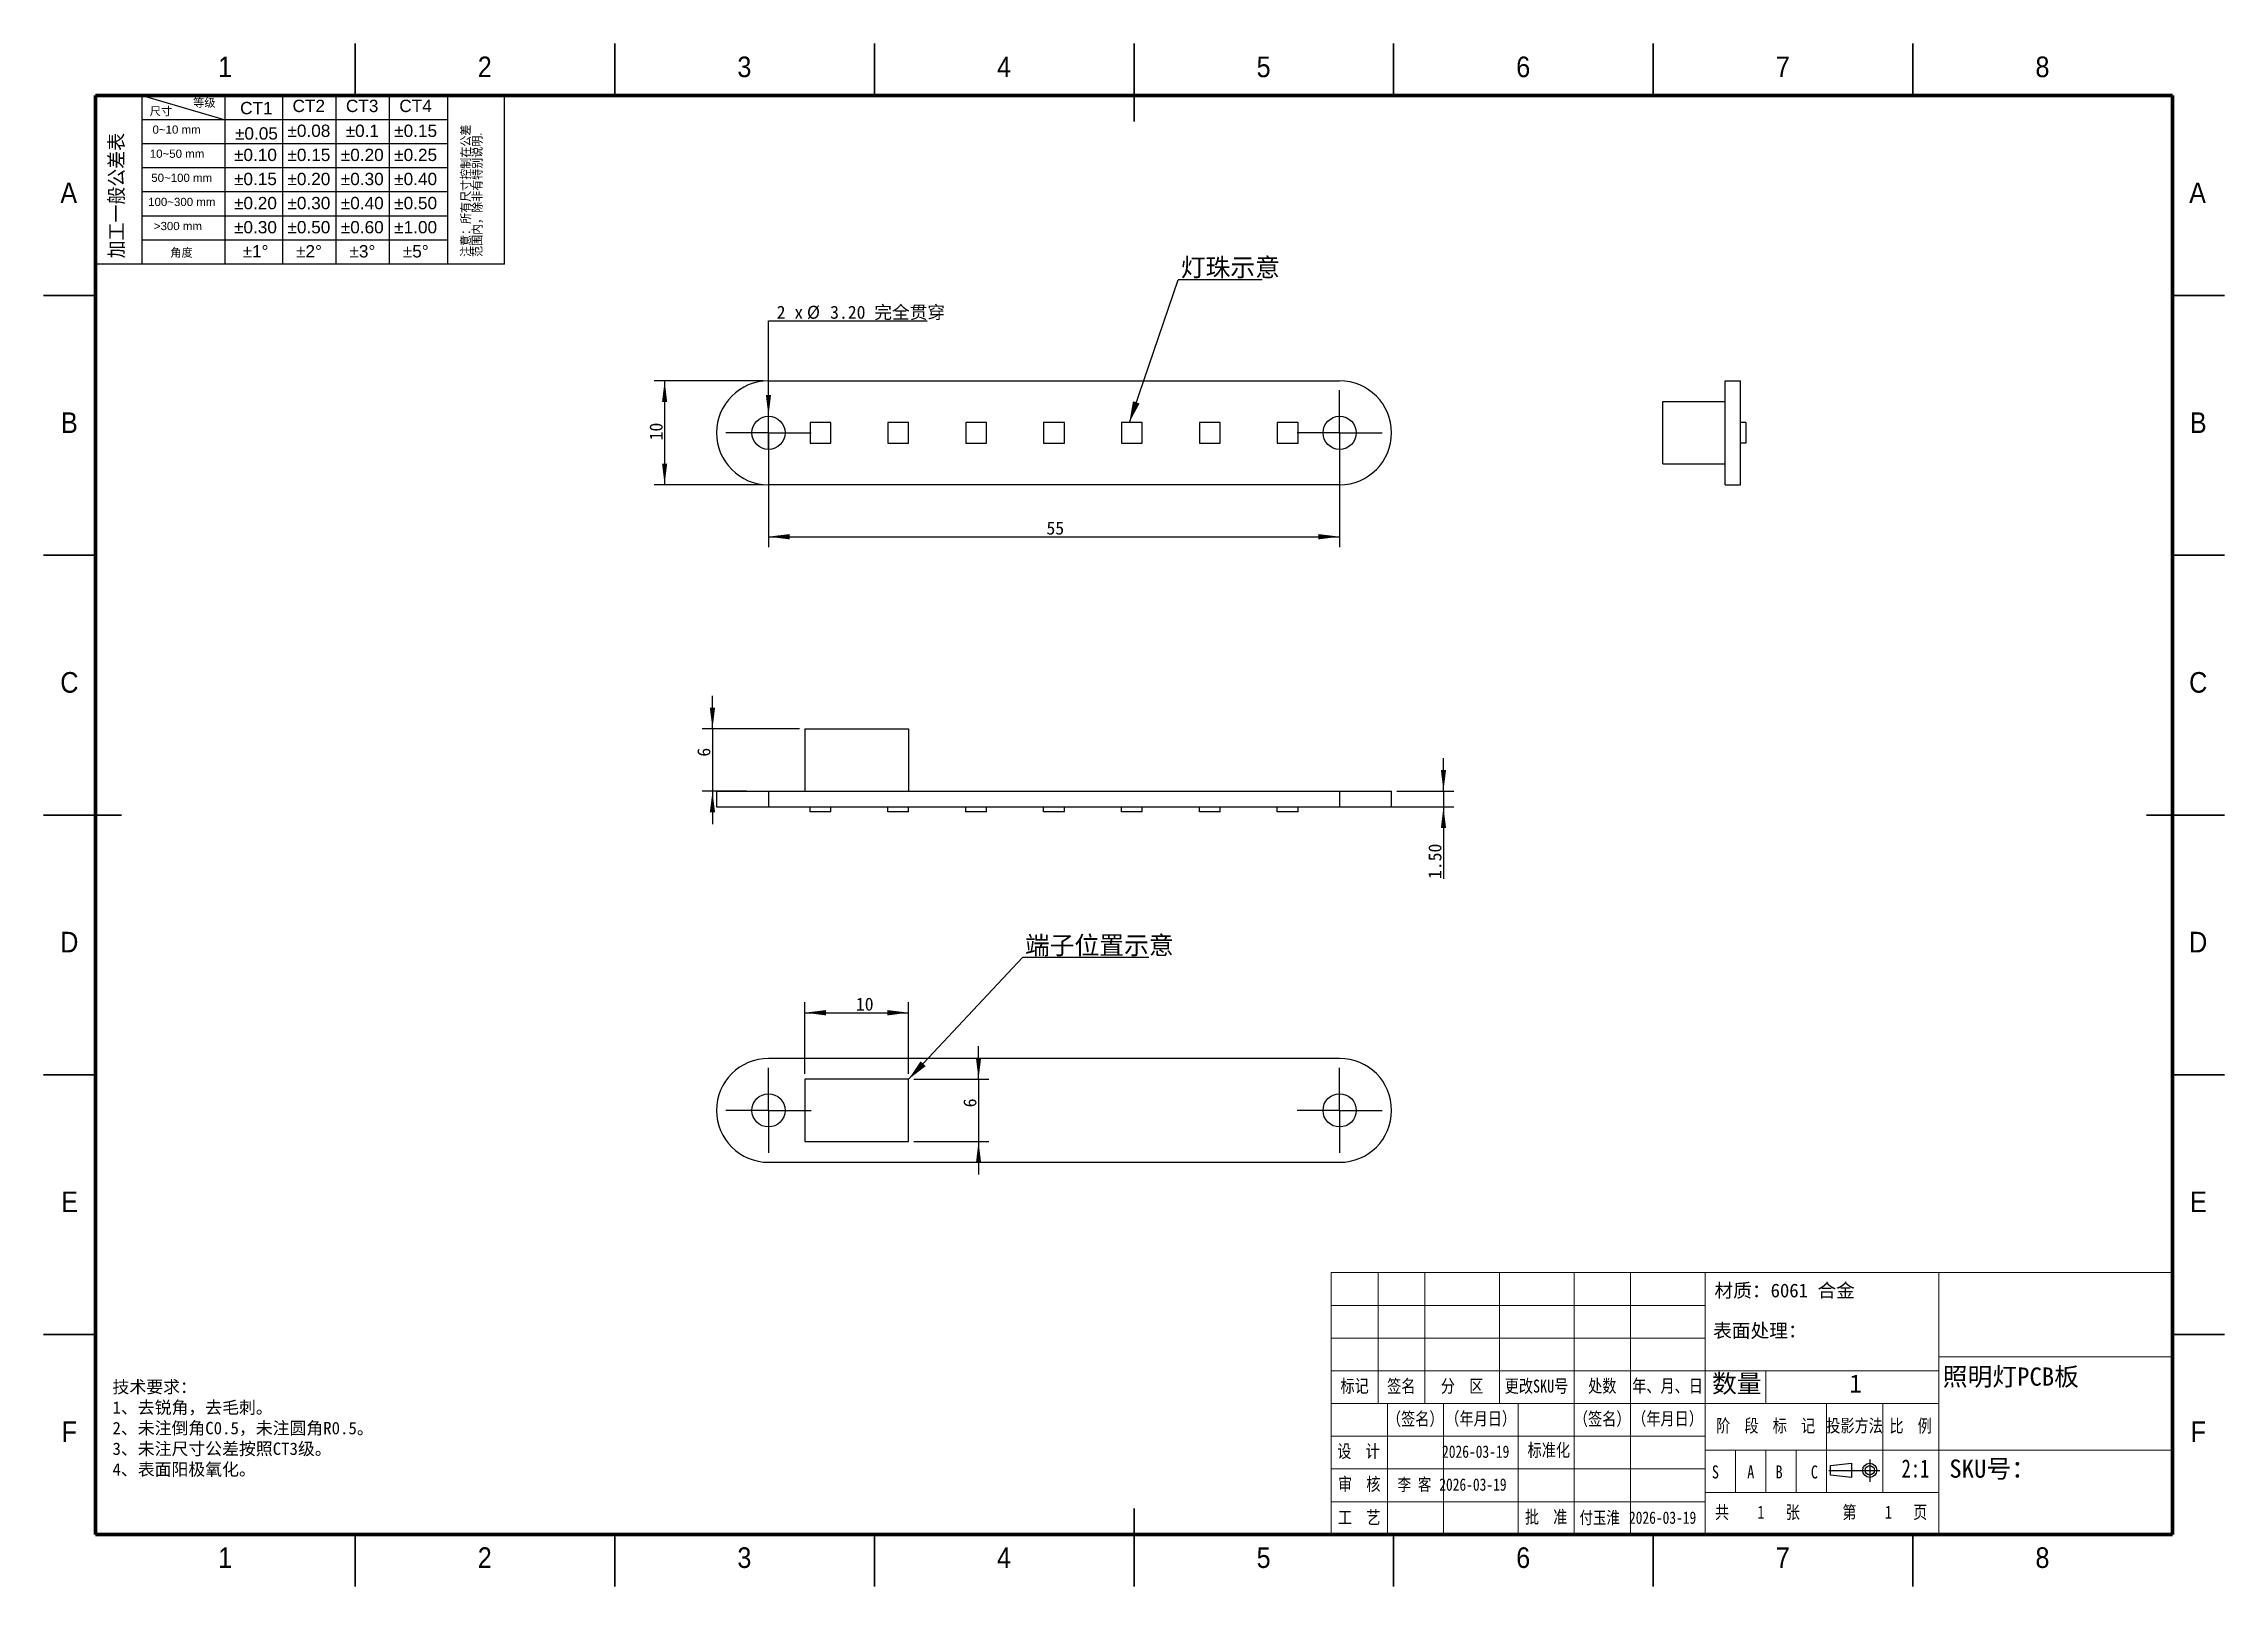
# Model space of a CAD drawing. Header units: millimetres. Extents: x 0 to 210, y 0 to 149.
import ezdxf

# ---------------------------------------------------------------- set-up
doc = ezdxf.new("R2010")
doc.units = ezdxf.units.MM
doc.header["$LTSCALE"] = 0.5
doc.linetypes.add('SLD-中心线', pattern=[34.29, 30.48, -1.27, 1.27, -1.27])
doc.linetypes.add('SLD-实线', pattern=[0])
doc.layers.add('细实线', color=2, linetype='SLD-实线')
doc.layers.add('轮廓粗实线', color=7, linetype='Continuous')
doc.styles.add('SLDTEXTSTYLE0', font='ARIAL.TTF')
doc.styles.add('SLDTEXTSTYLE1', font='ARIAL.TTF', dxfattribs={"bigfont": 'bigfont'})
doc.styles.add('SLDTEXTSTYLE2', font='GOTHIC.TTF', dxfattribs={"width": 0.913, "bigfont": 'bigfont'})
doc.styles.add('SLDTEXTSTYLE3', font='HYSWLONGFANGSONG.TTF')
doc.styles.add('SLDTEXTSTYLE4', font='SIMSUN.TTC', dxfattribs={"bigfont": 'bigfont'})
doc.styles.add('SLDTEXTSTYLE5', font='SIMSUN.TTC')
doc.styles.add('SLDTEXTSTYLE6', font='SIMFANG.TTF', dxfattribs={"bigfont": 'bigfont'})
doc.styles.add('SLDTEXTSTYLE7', font='SIMSUN.TTC', dxfattribs={"width": 0.8, "bigfont": 'bigfont'})
doc.styles.add('SLDTEXTSTYLE8', font='GOTHIC.TTF', dxfattribs={"width": 0.913})
doc.styles.add('SLDTEXTSTYLE9', font='SIMSUN.TTC', dxfattribs={"width": 0.8})
doc.styles.get("Standard").update_dxf_attribs({"font": 'SIMSUN.TTC'})
doc.dimstyles.new('SLDDIMSTYLE0', dxfattribs={"dimtxt": 1.25, "dimasz": 2.04, "dimexe": 0, "dimexo": 0.0625, "dimgap": 0.3125, "dimtad": 2, "dimrnd": 1e-09, "dimzin": 12, "dimdsep": 46, "dimtxsty": 'SLDTEXTSTYLE5', "dimsah": 1, "dimcen": 0.09, "dimadec": 0, "dimazin": 3, "dimtfac": 1, "dimtofl": 0, "dimtmove": 0, "dimatfit": 3, "dimfxl": 1, "dimfrac": 2, "dimtolj": 1, "dimtzin": 12, "dimarcsym": 0})
doc.dimstyles.new('SLDDIMSTYLE1', dxfattribs={"dimtxt": 1.25, "dimasz": 2.04, "dimexe": 0, "dimexo": 0.0625, "dimgap": 0.3125, "dimtad": 0, "dimtih": 1, "dimtoh": 1, "dimrnd": 1e-09, "dimzin": 4, "dimdsep": 46, "dimtxsty": 'SLDTEXTSTYLE5', "dimblk1": 'NONE', "dimsah": 1, "dimcen": 0, "dimadec": 0, "dimazin": 1, "dimtfac": 1, "dimtmove": 0, "dimatfit": 3, "dimldrblk": 'NONE', "dimfxl": 1, "dimfrac": 2, "dimtolj": 1, "dimtzin": 12, "dimarcsym": 0})
doc.dimstyles.new('SLDDIMSTYLE2', dxfattribs={"dimtxt": 0.18, "dimasz": 2.04, "dimexe": 0, "dimexo": 0.0625, "dimgap": 0, "dimtad": 0, "dimtih": 1, "dimtoh": 1, "dimdec": 0, "dimrnd": 1e-09, "dimzin": 0, "dimdsep": 46, "dimtxsty": 'Standard', "dimsah": 1, "dimcen": 0.09, "dimadec": 0, "dimazin": 0, "dimtfac": 2.04, "dimtdec": 0, "dimtofl": 0, "dimtmove": 0, "dimatfit": 3, "dimfxl": 1, "dimfrac": 2, "dimtolj": 1, "dimtzin": 0, "dimarcsym": 0})
doc.dimstyles.new('SLDDIMSTYLE3', dxfattribs={"dimtxt": 1.25, "dimasz": 2.04, "dimexe": 0, "dimexo": 0.0625, "dimgap": 0.3125, "dimtad": 2, "dimrnd": 1e-09, "dimzin": 12, "dimdsep": 46, "dimtxsty": 'SLDTEXTSTYLE5', "dimsah": 1, "dimcen": 0.09, "dimadec": 0, "dimazin": 3, "dimtfac": 1, "dimtmove": 0, "dimatfit": 0, "dimfxl": 1, "dimfrac": 2, "dimtolj": 1, "dimtzin": 12, "dimarcsym": 0})
doc.dimstyles.new('SLDDIMSTYLE4', dxfattribs={"dimtxt": 1.25, "dimasz": 2.04, "dimexe": 0, "dimexo": 0.0625, "dimgap": 0.3125, "dimtad": 2, "dimrnd": 1e-09, "dimzin": 4, "dimdsep": 46, "dimtxsty": 'SLDTEXTSTYLE5', "dimsah": 1, "dimcen": 0.09, "dimadec": 0, "dimazin": 1, "dimtfac": 1, "dimtmove": 0, "dimatfit": 0, "dimfxl": 1, "dimfrac": 2, "dimtolj": 1, "dimtzin": 12, "dimarcsym": 0})

# ---------------------------------------------------------------- blocks, each defined once
blk = doc.blocks.new('SW_NOTE_0')
at = {"layer": '细实线', "color": 0, "linetype": 'SLD-实线', "lineweight": 18, "insert": (0.422, 0.306), "char_height": 0.237, "attachment_point": 2, "style": 'SLDTEXTSTYLE0'}
blk.add_mtext('±0.60', dxfattribs=at)
blk = doc.blocks.new('SW_NOTE_0_1')
at = {"layer": '细实线', "color": 0, "linetype": 'SLD-实线', "lineweight": 18, "insert": (0.422, 0.306), "char_height": 0.237, "attachment_point": 2, "style": 'SLDTEXTSTYLE0'}
blk.add_mtext('±0.40', dxfattribs=at)
blk = doc.blocks.new('SW_NOTE_0_2')
at = {"layer": '细实线', "color": 0, "linetype": 'SLD-实线', "lineweight": 18, "insert": (0.254, 0.306), "char_height": 0.237, "attachment_point": 2, "style": 'SLDTEXTSTYLE0'}
blk.add_mtext('±3°', dxfattribs=at)
blk = doc.blocks.new('SW_NOTE_0_3')
at = {"layer": '细实线', "color": 0, "linetype": 'SLD-实线', "lineweight": 18, "insert": (0.254, 0.306), "char_height": 0.237, "attachment_point": 2, "style": 'SLDTEXTSTYLE0'}
blk.add_mtext('±5°', dxfattribs=at)
blk = doc.blocks.new('SW_NOTE_0_4')
at = {"layer": '细实线', "color": 0, "linetype": 'SLD-实线', "lineweight": 18, "insert": (0.422, 0.306), "char_height": 0.237, "attachment_point": 2, "style": 'SLDTEXTSTYLE0'}
blk.add_mtext('±1.00', dxfattribs=at)
blk = doc.blocks.new('SW_NOTE_0_5')
at = {"layer": '细实线', "color": 0, "linetype": 'SLD-实线', "lineweight": 18, "insert": (0.422, 0.306), "char_height": 0.237, "attachment_point": 2, "style": 'SLDTEXTSTYLE0'}
blk.add_mtext('±0.50', dxfattribs=at)
blk = doc.blocks.new('SW_NOTE_0_6')
at = {"layer": '细实线', "color": 0, "linetype": 'SLD-实线', "lineweight": 18, "insert": (0.422, 0.306), "char_height": 0.237, "attachment_point": 2, "style": 'SLDTEXTSTYLE0'}
blk.add_mtext('±0.20', dxfattribs=at)
blk = doc.blocks.new('SW_NOTE_0_7')
at = {"layer": '细实线', "color": 0, "linetype": 'SLD-实线', "lineweight": 18, "insert": (0.422, 0.306), "char_height": 0.237, "attachment_point": 2, "style": 'SLDTEXTSTYLE0'}
blk.add_mtext('±0.30', dxfattribs=at)
blk = doc.blocks.new('SW_NOTE_0_8')
at = {"layer": '细实线', "color": 0, "linetype": 'SLD-实线', "lineweight": 18, "insert": (0.328, 0.306), "char_height": 0.237, "attachment_point": 2, "style": 'SLDTEXTSTYLE0'}
blk.add_mtext('±0.1', dxfattribs=at)
blk = doc.blocks.new('SW_NOTE_0_9')
at = {"layer": '细实线', "color": 0, "linetype": 'SLD-实线', "lineweight": 18, "insert": (0.422, 0.306), "char_height": 0.237, "attachment_point": 2, "style": 'SLDTEXTSTYLE0'}
blk.add_mtext('±0.15', dxfattribs=at)
blk = doc.blocks.new('SW_NOTE_0_10')
at = {"layer": '细实线', "color": 0, "linetype": 'SLD-实线', "lineweight": 18, "insert": (0.422, 0.306), "char_height": 0.237, "attachment_point": 2, "style": 'SLDTEXTSTYLE0'}
blk.add_mtext('±0.25', dxfattribs=at)
blk = doc.blocks.new('SW_NOTE_0_11')
at = {"layer": '细实线', "color": 0, "linetype": 'SLD-实线', "lineweight": 18, "insert": (0.422, 0.306), "char_height": 0.237, "attachment_point": 2, "style": 'SLDTEXTSTYLE0'}
blk.add_mtext('±0.40', dxfattribs=at)
blk = doc.blocks.new('SW_NOTE_0_12')
at = {"layer": '细实线', "color": 0, "linetype": 'SLD-实线', "lineweight": 18, "insert": (0.316, 0.306), "char_height": 0.237, "attachment_point": 2, "style": 'SLDTEXTSTYLE0'}
blk.add_mtext('CT3', dxfattribs=at)
blk = doc.blocks.new('SW_NOTE_0_13')
at = {"layer": '细实线', "color": 0, "linetype": 'SLD-实线', "lineweight": 18, "insert": (0.316, 0.306), "char_height": 0.237, "attachment_point": 2, "style": 'SLDTEXTSTYLE0'}
blk.add_mtext('CT4', dxfattribs=at)
blk = doc.blocks.new('SW_NOTE_0_14')
at = {"layer": '细实线', "color": 0, "linetype": 'SLD-实线', "lineweight": 18, "insert": (0.422, 0.306), "char_height": 0.237, "attachment_point": 2, "style": 'SLDTEXTSTYLE0'}
blk.add_mtext('±0.10', dxfattribs=at)
blk = doc.blocks.new('SW_NOTE_0_15')
at = {"layer": '细实线', "color": 0, "linetype": 'SLD-实线', "lineweight": 18, "insert": (0.422, 0.306), "char_height": 0.237, "attachment_point": 2, "style": 'SLDTEXTSTYLE0'}
blk.add_mtext('±0.15', dxfattribs=at)
blk = doc.blocks.new('SW_NOTE_0_16')
at = {"layer": '细实线', "color": 0, "linetype": 'SLD-实线', "lineweight": 18, "insert": (0.422, 0.306), "char_height": 0.237, "attachment_point": 2, "style": 'SLDTEXTSTYLE0'}
blk.add_mtext('±0.05', dxfattribs=at)
blk = doc.blocks.new('SW_NOTE_0_17')
at = {"layer": '细实线', "color": 0, "linetype": 'SLD-实线', "lineweight": 18, "insert": (0.422, 0.306), "char_height": 0.237, "attachment_point": 2, "style": 'SLDTEXTSTYLE0'}
blk.add_mtext('±0.30', dxfattribs=at)
blk = doc.blocks.new('SW_NOTE_0_18')
at = {"layer": '细实线', "color": 0, "linetype": 'SLD-实线', "lineweight": 18, "insert": (0.422, 0.306), "char_height": 0.237, "attachment_point": 2, "style": 'SLDTEXTSTYLE0'}
blk.add_mtext('±0.20', dxfattribs=at)
blk = doc.blocks.new('SW_NOTE_0_19')
at = {"layer": '细实线', "color": 0, "linetype": 'SLD-实线', "lineweight": 18, "insert": (0.471, 0.204), "char_height": 0.158, "attachment_point": 2, "style": 'SLDTEXTSTYLE0'}
blk.add_mtext('>300 mm', dxfattribs=at)
blk = doc.blocks.new('SW_NOTE_0_20')
at = {"layer": '细实线', "color": 0, "linetype": 'SLD-实线', "lineweight": 18, "insert": (0.659, 0.204), "char_height": 0.158, "attachment_point": 2, "style": 'SLDTEXTSTYLE0'}
blk.add_mtext('100~300 mm', dxfattribs=at)
blk = doc.blocks.new('SW_NOTE_0_21')
at = {"layer": '细实线', "color": 0, "linetype": 'SLD-实线', "lineweight": 18, "insert": (0.229, 0.204), "char_height": 0.158, "attachment_point": 2, "style": 'SLDTEXTSTYLE1'}
blk.add_mtext('角度', dxfattribs=at)
blk = doc.blocks.new('SW_NOTE_0_22')
at = {"layer": '细实线', "color": 0, "linetype": 'SLD-实线', "lineweight": 18, "insert": (0.534, 0.204), "char_height": 0.158, "attachment_point": 2, "style": 'SLDTEXTSTYLE0'}
blk.add_mtext('10~50 mm', dxfattribs=at)
blk = doc.blocks.new('SW_NOTE_0_23')
at = {"layer": '细实线', "color": 0, "linetype": 'SLD-实线', "lineweight": 18, "insert": (0.596, 0.204), "char_height": 0.158, "attachment_point": 2, "style": 'SLDTEXTSTYLE0'}
blk.add_mtext('50~100 mm', dxfattribs=at)
blk = doc.blocks.new('SW_NOTE_0_24')
at = {"layer": '细实线', "color": 0, "linetype": 'SLD-实线', "lineweight": 18, "insert": (0.471, 0.204), "char_height": 0.158, "attachment_point": 2, "style": 'SLDTEXTSTYLE0'}
blk.add_mtext('0~10 mm', dxfattribs=at)
blk = doc.blocks.new('SW_NOTE_0_25')
at = {"layer": '细实线', "color": 0, "linetype": 'SLD-实线', "lineweight": 18, "insert": (0, 0.204), "char_height": 0.158, "attachment_point": 1, "style": 'SLDTEXTSTYLE1'}
blk.add_mtext('尺寸', dxfattribs=at)
blk = doc.blocks.new('SW_NOTE_0_26')
at = {"layer": '细实线', "color": 0, "linetype": 'SLD-实线', "lineweight": 18, "insert": (0, 0.204), "char_height": 0.158, "attachment_point": 1, "style": 'SLDTEXTSTYLE1'}
blk.add_mtext('等级', dxfattribs=at)
blk = doc.blocks.new('SW_NOTE_0_27')
at = {"layer": '细实线', "color": 0, "linetype": 'SLD-实线', "lineweight": 18, "insert": (0.254, 0.306), "char_height": 0.237, "attachment_point": 2, "style": 'SLDTEXTSTYLE0'}
blk.add_mtext('±2°', dxfattribs=at)
blk = doc.blocks.new('SW_NOTE_0_28')
at = {"layer": '细实线', "color": 0, "linetype": 'SLD-实线', "lineweight": 18, "insert": (0.254, 0.306), "char_height": 0.237, "attachment_point": 2, "style": 'SLDTEXTSTYLE0'}
blk.add_mtext('±1°', dxfattribs=at)
blk = doc.blocks.new('SW_NOTE_0_29')
at = {"layer": '细实线', "color": 0, "linetype": 'SLD-实线', "lineweight": 18, "insert": (0.422, 0.306), "char_height": 0.237, "attachment_point": 2, "style": 'SLDTEXTSTYLE0'}
blk.add_mtext('±0.50', dxfattribs=at)
blk = doc.blocks.new('SW_NOTE_0_30')
at = {"layer": '细实线', "color": 0, "linetype": 'SLD-实线', "lineweight": 18, "insert": (0.422, 0.306), "char_height": 0.237, "attachment_point": 2, "style": 'SLDTEXTSTYLE0'}
blk.add_mtext('±0.30', dxfattribs=at)
blk = doc.blocks.new('SW_NOTE_0_31')
at = {"layer": '细实线', "color": 0, "linetype": 'SLD-实线', "lineweight": 18, "insert": (0.422, 0.306), "char_height": 0.237, "attachment_point": 2, "style": 'SLDTEXTSTYLE0'}
blk.add_mtext('±0.08', dxfattribs=at)
blk = doc.blocks.new('SW_NOTE_0_32')
at = {"layer": '细实线', "color": 0, "linetype": 'SLD-实线', "lineweight": 18, "insert": (0.422, 0.306), "char_height": 0.237, "attachment_point": 2, "style": 'SLDTEXTSTYLE0'}
blk.add_mtext('±0.15', dxfattribs=at)
blk = doc.blocks.new('SW_NOTE_0_33')
at = {"layer": '细实线', "color": 0, "linetype": 'SLD-实线', "lineweight": 18, "insert": (0.422, 0.306), "char_height": 0.237, "attachment_point": 2, "style": 'SLDTEXTSTYLE0'}
blk.add_mtext('±0.20', dxfattribs=at)
blk = doc.blocks.new('SW_NOTE_0_34')
at = {"layer": '细实线', "color": 0, "linetype": 'SLD-实线', "lineweight": 18, "insert": (0.316, 0.306), "char_height": 0.237, "attachment_point": 2, "style": 'SLDTEXTSTYLE0'}
blk.add_mtext('CT1', dxfattribs=at)
blk = doc.blocks.new('SW_NOTE_0_35')
at = {"layer": '细实线', "color": 0, "linetype": 'SLD-实线', "lineweight": 18, "insert": (0.316, 0.306), "char_height": 0.237, "attachment_point": 2, "style": 'SLDTEXTSTYLE0'}
blk.add_mtext('CT2', dxfattribs=at)
blk = doc.blocks.new('SW_NOTE_0_36')
at = {"layer": '细实线', "color": 0, "linetype": 'SLD-实线', "lineweight": 18, "insert": (-0.354, 0), "char_height": 0.277, "attachment_point": 1, "rotation": 90, "style": 'SLDTEXTSTYLE2'}
blk.add_mtext('加工一般公差表', dxfattribs=at)
blk = doc.blocks.new('SW_NOTE_0_37')
at = {"layer": '细实线', "color": 0, "linetype": 'SLD-实线', "lineweight": 18, "char_height": 0.17045, "attachment_point": 1, "rotation": 90, "style": 'SLDTEXTSTYLE2'}
for s, insert in [('注意：所有尺寸控制在公差', (-0.218, 0)), ('范围内，除非有特别说明.', (0.003, 0))]:
    blk.add_mtext(s, dxfattribs=dict(at, insert=insert))
blk = doc.blocks.new('公差尺寸表')
blk.add_line((0, 0), (0, -3.247))
at = {"layer": '细实线', "color": 7}
for p, q in [((7.877, 0), (0, 0)), ((0.898, 0), (2.494, -0.464)), ((0.898, -3.247), (0.898, 0)), ((2.494, -3.247), (2.494, 0)), ((3.606, -3.247), (3.606, 0)), ((4.634, -3.247), (4.634, 0)), ((4.943, 0), (7.529, 0)), ((5.662, -3.247), (5.662, 0)), ((6.787, -3.247), (6.787, 0)), ((7.877, -3.247), (7.877, 0)), ((6.787, -0.464), (0.898, -0.464)), ((6.787, -0.928), (0.898, -0.928)), ((6.787, -1.392), (0.898, -1.392)), ((6.787, -1.856), (0.898, -1.856)), ((6.787, -2.319), (0.898, -2.319)), ((6.787, -2.783), (0.898, -2.783)), ((7.877, -3.247), (0, -3.247))]:
    blk.add_line(p, q, dxfattribs=at)
at = {"layer": '细实线', "color": 7, "linetype": 'SLD-实线', "lineweight": 18}
for name, p in [('SW_NOTE_0_25', (1.044, -0.425)), ('SW_NOTE_0_26', (1.879, -0.263)), ('SW_NOTE_0_34', (2.781, -0.428)), ('SW_NOTE_0_35', (3.791, -0.386)), ('SW_NOTE_0_12', (4.819, -0.386)), ('SW_NOTE_0_13', (5.847, -0.386)), ('SW_NOTE_0_36', (0.617, -3.134)), ('SW_NOTE_0_24', (1.09, -0.78)), ('SW_NOTE_0_16', (2.677, -0.916)), ('SW_NOTE_0_31', (3.687, -0.865)), ('SW_NOTE_0_8', (4.81, -0.865)), ('SW_NOTE_0_9', (5.743, -0.865)), ('SW_NOTE_0_37', (7.264, -3.107)), ('SW_NOTE_0_22', (1.036, -1.244)), ('SW_NOTE_0_14', (2.658, -1.329)), ('SW_NOTE_0_32', (3.687, -1.329)), ('SW_NOTE_0_6', (4.715, -1.329)), ('SW_NOTE_0_10', (5.743, -1.329)), ('SW_NOTE_0_23', (1.063, -1.708)), ('SW_NOTE_0_15', (2.658, -1.793)), ('SW_NOTE_0_33', (3.687, -1.793)), ('SW_NOTE_0_7', (4.715, -1.793)), ('SW_NOTE_0_11', (5.743, -1.793)), ('SW_NOTE_0_20', (1.002, -2.172)), ('SW_NOTE_0_18', (2.658, -2.257)), ('SW_NOTE_0_30', (3.687, -2.257)), ('SW_NOTE_0_1', (4.715, -2.257)), ('SW_NOTE_0_5', (5.743, -2.257)), ('SW_NOTE_0_19', (1.115, -2.636)), ('SW_NOTE_0_17', (2.658, -2.721)), ('SW_NOTE_0_29', (3.687, -2.721)), ('SW_NOTE_0', (4.715, -2.721)), ('SW_NOTE_0_4', (5.743, -2.721)), ('SW_NOTE_0_21', (1.426, -3.149)), ('SW_NOTE_0_28', (2.828, -3.185)), ('SW_NOTE_0_27', (3.857, -3.185)), ('SW_NOTE_0_2', (4.885, -3.185)), ('SW_NOTE_0_3', (5.913, -3.185))]:
    blk.add_blockref(name, p, dxfattribs=at)
blk = doc.blocks.new('_D')
at = {"color": 5, "linetype": 'SLD-实线', "lineweight": 25, "true_color": 0x0000ff}
for p, q in [((69.3, 116.04), (58.8, 116.04)), ((59.8, 116.04), (59.8, 106.04)), ((69.3, 106.04), (58.8, 106.04))]:
    blk.add_line(p, q, dxfattribs=at)
for points in [[(59.8, 116.04), (59.55, 114), (60.05, 114)], [(59.8, 106.04), (60.05, 108.08), (59.55, 108.08)]]:
    blk.add_solid(points, dxfattribs=at)
at = {"color": 5, "linetype": 'SLD-实线', "lineweight": 25, "true_color": 0x0000ff, "insert": (58.35, 110.31), "char_height": 1.25, "attachment_point": 1, "rotation": 90, "style": 'SLDTEXTSTYLE5'}
blk.add_mtext('10', dxfattribs=at)
blk = doc.blocks.new('_D_1')
at = {"color": 5, "linetype": 'SLD-实线', "lineweight": 25, "true_color": 0x0000ff}
for p, q in [((69.8, 110.54), (69.8, 100.04)), ((124.8, 110.54), (124.8, 100.04)), ((69.8, 101.04), (124.8, 101.04))]:
    blk.add_line(p, q, dxfattribs=at)
for points in [[(69.8, 101.04), (71.84, 100.78), (71.84, 101.29)], [(124.8, 101.04), (122.76, 101.29), (122.76, 100.78)]]:
    blk.add_solid(points, dxfattribs=at)
at = {"color": 5, "linetype": 'SLD-实线', "lineweight": 25, "true_color": 0x0000ff, "insert": (96.57, 102.49), "char_height": 1.25, "attachment_point": 1, "style": 'SLDTEXTSTYLE5'}
blk.add_mtext('55', dxfattribs=at)
blk = doc.blocks.new('_D_2')
at = {"color": 5, "linetype": 'SLD-实线', "lineweight": 25, "true_color": 0x0000ff}
for p, q in [((69.8, 112.64), (69.8, 121.82)), ((69.8, 121.82), (85.07, 121.82)), ((69.8, 109.44), (69.8, 112.64))]:
    blk.add_line(p, q, dxfattribs=at)
blk.add_solid([(69.8, 112.64), (70.05, 114.68), (69.55, 114.68)], dxfattribs=at)
at = {"color": 5, "linetype": 'SLD-实线', "lineweight": 25, "true_color": 0x0000ff, "char_height": 1.25, "attachment_point": 1}
for s, insert, style in [('2 x ', (70.59, 123.27), 'SLDTEXTSTYLE5'), ('%%c', (73.5, 123.27), 'SLDTEXTSTYLE5'), (' 3.20 完全贯穿', (74.89, 123.27), 'SLDTEXTSTYLE4')]:
    blk.add_mtext(s, dxfattribs=dict(at, insert=insert, style=style))
blk = doc.blocks.new('_None')
blk = doc.blocks.new('SW_NOTE_0_38')
at = {"color": 0, "linetype": 'SLD-实线', "lineweight": 25}
blk.add_line((8.09, 0), (0, 0), dxfattribs=at)
at = {"color": 0, "linetype": 'SLD-实线', "lineweight": 25, "insert": (0.24, 2.07), "char_height": 1.75, "attachment_point": 1, "style": 'SLDTEXTSTYLE4'}
blk.add_mtext('灯珠示意', dxfattribs=at)
blk = doc.blocks.new('SW_CENTERMARKSYMBOL_0')
at = {"color": 0, "linetype": 'SLD-实线', "lineweight": 25}
for p, q in [((0, 2.5), (0, 4.1)), ((0, 0), (0, 2.5)), ((-2.5, 0), (-4.1, 0)), ((0, 0), (-2.5, 0)), ((0, 0), (0, -2.5)), ((0, 0), (2.5, 0)), ((2.5, 0), (4.1, 0)), ((0, -2.5), (0, -4.1))]:
    blk.add_line(p, q, dxfattribs=at)
blk = doc.blocks.new('SW_CENTERMARKSYMBOL_1')
at = {"color": 0, "linetype": 'SLD-实线', "lineweight": 25}
for p, q in [((0, 2.5), (0, 4.1)), ((0, 0), (0, 2.5)), ((-2.5, 0), (-4.1, 0)), ((0, 0), (-2.5, 0)), ((0, 0), (0, -2.5)), ((0, 0), (2.5, 0)), ((2.5, 0), (4.1, 0)), ((0, -2.5), (0, -4.1))]:
    blk.add_line(p, q, dxfattribs=at)
blk = doc.blocks.new('_D_3')
at = {"color": 5, "linetype": 'SLD-实线', "lineweight": 25, "true_color": 0x0000ff}
for p, q in [((64.41, 82.54), (64.41, 85.72)), ((72.8, 82.54), (63.41, 82.54)), ((64.41, 82.54), (64.41, 76.54)), ((67.7, 76.54), (63.41, 76.54)), ((64.41, 76.54), (64.41, 73.37))]:
    blk.add_line(p, q, dxfattribs=at)
for points in [[(64.41, 82.54), (64.66, 84.58), (64.15, 84.58)], [(64.41, 76.54), (64.15, 74.5), (64.66, 74.5)]]:
    blk.add_solid(points, dxfattribs=at)
at = {"color": 5, "linetype": 'SLD-实线', "lineweight": 25, "true_color": 0x0000ff, "insert": (62.95, 79.87), "char_height": 1.25, "attachment_point": 1, "rotation": 90, "style": 'SLDTEXTSTYLE5'}
blk.add_mtext('6', dxfattribs=at)
blk = doc.blocks.new('_D_4')
at = {"color": 5, "linetype": 'SLD-实线', "lineweight": 25, "true_color": 0x0000ff}
for p, q in [((134.8, 76.54), (134.8, 79.72)), ((130.3, 76.54), (135.8, 76.54)), ((134.8, 76.54), (134.8, 75.04)), ((126.9, 75.04), (135.8, 75.04)), ((134.8, 75.04), (134.8, 68.09))]:
    blk.add_line(p, q, dxfattribs=at)
for points in [[(134.8, 76.54), (135.05, 78.58), (134.55, 78.58)], [(134.8, 75.04), (134.55, 73), (135.05, 73)]]:
    blk.add_solid(points, dxfattribs=at)
at = {"color": 5, "linetype": 'SLD-实线', "lineweight": 25, "true_color": 0x0000ff, "insert": (133.35, 68.09), "char_height": 1.25, "attachment_point": 1, "rotation": 90, "style": 'SLDTEXTSTYLE5'}
blk.add_mtext('1.50', dxfattribs=at)
blk = doc.blocks.new('_D_5')
at = {"color": 5, "linetype": 'SLD-实线', "lineweight": 25, "true_color": 0x0000ff}
for p, q in [((73.3, 49.32), (73.3, 56.22)), ((73.3, 55.22), (83.3, 55.22)), ((83.3, 49.32), (83.3, 56.22))]:
    blk.add_line(p, q, dxfattribs=at)
for points in [[(73.3, 55.22), (75.34, 54.96), (75.34, 55.47)], [(83.3, 55.22), (81.26, 55.47), (81.26, 54.96)]]:
    blk.add_solid(points, dxfattribs=at)
at = {"color": 5, "linetype": 'SLD-实线', "lineweight": 25, "true_color": 0x0000ff, "insert": (78.22, 56.67), "char_height": 1.25, "attachment_point": 1, "style": 'SLDTEXTSTYLE5'}
blk.add_mtext('10', dxfattribs=at)
blk = doc.blocks.new('_D_6')
at = {"color": 5, "linetype": 'SLD-实线', "lineweight": 25, "true_color": 0x0000ff}
for p, q in [((90.03, 48.82), (90.03, 51.99)), ((83.8, 48.82), (91.03, 48.82)), ((90.03, 48.82), (90.03, 42.82)), ((83.8, 42.82), (91.03, 42.82)), ((90.03, 42.82), (90.03, 39.64))]:
    blk.add_line(p, q, dxfattribs=at)
for points in [[(90.03, 48.82), (90.28, 50.86), (89.78, 50.86)], [(90.03, 42.82), (89.78, 40.78), (90.28, 40.78)]]:
    blk.add_solid(points, dxfattribs=at)
at = {"color": 5, "linetype": 'SLD-实线', "lineweight": 25, "true_color": 0x0000ff, "insert": (88.57, 46.11), "char_height": 1.25, "attachment_point": 1, "rotation": 90, "style": 'SLDTEXTSTYLE5'}
blk.add_mtext('6', dxfattribs=at)
blk = doc.blocks.new('SW_NOTE_0_39')
at = {"color": 0, "linetype": 'SLD-实线', "lineweight": 25}
blk.add_line((12.16, 0), (0, 0), dxfattribs=at)
at = {"color": 0, "linetype": 'SLD-实线', "lineweight": 25, "insert": (0.24, 2.06), "char_height": 1.75, "attachment_point": 1, "style": 'SLDTEXTSTYLE4'}
blk.add_mtext('端子位置示意', dxfattribs=at)
blk = doc.blocks.new('SW_CENTERMARKSYMBOL_2')
at = {"color": 0, "linetype": 'SLD-实线', "lineweight": 25}
for p, q in [((0, 2.5), (0, 4.1)), ((0, 0), (0, 2.5)), ((-2.5, 0), (-4.1, 0)), ((0, 0), (-2.5, 0)), ((0, 0), (0, -2.5)), ((0, 0), (2.5, 0)), ((2.5, 0), (4.1, 0)), ((0, -2.5), (0, -4.1))]:
    blk.add_line(p, q, dxfattribs=at)
blk = doc.blocks.new('SW_CENTERMARKSYMBOL_3')
at = {"color": 0, "linetype": 'SLD-实线', "lineweight": 25}
for p, q in [((0, 2.5), (0, 4.1)), ((0, 0), (0, 2.5)), ((-2.5, 0), (-4.1, 0)), ((0, 0), (-2.5, 0)), ((0, 0), (0, -2.5)), ((0, 0), (2.5, 0)), ((2.5, 0), (4.1, 0)), ((0, -2.5), (0, -4.1))]:
    blk.add_line(p, q, dxfattribs=at)

msp = doc.modelspace()

# ---------------------------------------------------------------- linework, layer by layer
at = {"color": 7, "linetype": 'SLD-实线', "lineweight": 35}
for p, q in [((30, 143.5), (30, 148.5)), ((55, 143.5), (55, 148.5)), ((80, 143.5), (80, 148.5)), ((105, 143.5), (105, 148.5)), ((105, 148.5), (105, 141)), ((130, 143.5), (130, 148.5)), ((155, 143.5), (155, 148.5)), ((180, 143.5), (180, 148.5)), ((5, 124.25), (0, 124.25)), ((205, 124.25), (210, 124.25)), ((5, 99.25), (0, 99.25)), ((205, 99.25), (210, 99.25)), ((5, 74.25), (0, 74.25)), ((0, 74.25), (7.501, 74.25)), ((210, 74.25), (202.5, 74.25)), ((205, 74.25), (210, 74.25)), ((5, 49.25), (0, 49.25)), ((205, 49.25), (210, 49.25)), ((5, 24.25), (0, 24.25)), ((205, 24.25), (210, 24.25)), ((105, 0), (105, 7.501)), ((30, 5), (30, 0)), ((55, 5), (55, 0)), ((80, 5), (80, 0)), ((105, 5), (105, 0)), ((130, 5), (130, 0)), ((155, 5), (155, 0)), ((180, 5), (180, 0))]:
    msp.add_line(p, q, dxfattribs=at)
at = {"color": 7, "linetype": 'SLD-实线', "lineweight": 70}
for p, q in [((5, 5), (5, 143.5)), ((5, 143.5), (205, 143.5)), ((205, 143.5), (205, 5)), ((205, 5), (5, 5))]:
    msp.add_line(p, q, dxfattribs=at)
at = {"color": 7, "linetype": 'SLD-实线', "lineweight": 18, "true_color": 0xffffff}
for p, q in [((124, 30.2), (205, 30.2)), ((124, 5), (124, 30.2)), ((128.5, 30.2), (128.5, 17.6)), ((133, 30.2), (133, 17.6)), ((140.2, 30.2), (140.2, 17.6)), ((147.4, 30.2), (147.4, 17.6)), ((152.8, 30.2), (152.8, 5)), ((160, 30.2), (160, 5)), ((182.5, 5), (182.5, 30.2)), ((205, 5), (205, 30.2)), ((124, 27.05), (160, 27.05)), ((124, 23.9), (160, 23.9)), ((182.5, 22.1), (205, 22.1)), ((205, 23.049), (205.09, 23.049)), ((124, 20.75), (160, 20.75)), ((160, 20.75), (182.5, 20.75)), ((165.85, 17.6), (165.85, 20.75)), ((124, 17.6), (182.5, 17.6)), ((129.4, 17.6), (129.4, 5)), ((134.8, 17.6), (134.8, 5)), ((142, 17.6), (142, 5)), ((147.4, 17.6), (147.4, 5)), ((171.7, 9.05), (171.7, 17.6)), ((177.1, 9.05), (177.1, 17.6)), ((124, 14.45), (160, 14.45)), ((160, 13.1), (182.5, 13.1)), ((162.925, 13.1), (162.925, 9.05)), ((165.85, 13.1), (165.85, 9.05)), ((168.775, 13.1), (168.775, 9.05)), ((182.5, 13.1), (205, 13.1)), ((124, 11.3), (160, 11.3)), ((160, 9.05), (182.5, 9.05)), ((124, 8.15), (160, 8.15)), ((124, 5), (205, 5))]:
    msp.add_line(p, q, dxfattribs=at)
at = {"color": 1, "linetype": 'SLD-中心线'}
for p, q in [((171.904, 11.168), (176.809, 11.168)), ((175.847, 12.223), (175.847, 10.047))]:
    msp.add_line(p, q, dxfattribs=at)
at = {"color": 5, "linetype": 'SLD-实线', "lineweight": 25, "true_color": 0x0000ff}
for p, q in [((172.082, 11.618), (174.107, 11.843)), ((172.082, 10.718), (172.082, 11.618)), ((174.107, 10.493), (172.082, 10.718)), ((174.107, 11.843), (174.107, 10.493))]:
    msp.add_line(p, q, dxfattribs=at)
for radius in [0.675, 0.45]:
    msp.add_circle((175.847, 11.168), radius, dxfattribs=at)
at = {"layer": '轮廓粗实线'}
for p, q in [((69.801, 116.038), (124.801, 116.038)), ((161.915, 116.038), (163.415, 116.038)), ((161.915, 106.038), (161.915, 116.038)), ((163.415, 106.038), (163.415, 116.038)), ((155.915, 108.038), (155.915, 114.038)), ((155.915, 114.038), (161.915, 114.038)), ((73.801, 112.038), (73.801, 110.038)), ((75.801, 112.038), (73.801, 112.038)), ((75.801, 110.038), (75.801, 112.038)), ((83.301, 112.038), (81.301, 112.038)), ((81.301, 112.038), (81.301, 110.038)), ((83.301, 110.038), (83.301, 112.038)), ((90.801, 112.038), (88.801, 112.038)), ((88.801, 112.038), (88.801, 110.038)), ((90.801, 110.038), (90.801, 112.038)), ((98.301, 112.038), (96.301, 112.038)), ((96.301, 112.038), (96.301, 110.038)), ((98.301, 110.038), (98.301, 112.038)), ((105.801, 112.038), (103.801, 112.038)), ((103.801, 112.038), (103.801, 110.038)), ((105.801, 110.038), (105.801, 112.038)), ((113.301, 112.038), (111.301, 112.038)), ((111.301, 112.038), (111.301, 110.038)), ((113.301, 110.038), (113.301, 112.038)), ((120.801, 112.038), (118.801, 112.038)), ((118.801, 112.038), (118.801, 110.038)), ((120.801, 110.038), (120.801, 112.038)), ((163.915, 112.038), (163.415, 112.038)), ((163.915, 112.038), (163.915, 110.038)), ((73.801, 110.038), (75.801, 110.038)), ((81.301, 110.038), (83.301, 110.038)), ((88.801, 110.038), (90.801, 110.038)), ((96.301, 110.038), (98.301, 110.038)), ((103.801, 110.038), (105.801, 110.038)), ((111.301, 110.038), (113.301, 110.038)), ((118.801, 110.038), (120.801, 110.038)), ((163.915, 110.038), (163.415, 110.038)), ((155.915, 108.038), (161.915, 108.038)), ((124.801, 106.038), (69.801, 106.038)), ((161.915, 106.038), (163.415, 106.038)), ((73.301, 82.541), (83.301, 82.541)), ((73.301, 82.541), (73.301, 76.541)), ((83.301, 82.541), (83.301, 76.541)), ((64.801, 76.541), (64.801, 75.041)), ((64.801, 76.541), (69.801, 76.541)), ((69.801, 76.541), (69.801, 75.041)), ((69.801, 76.541), (124.801, 76.541)), ((124.801, 76.541), (124.801, 75.041)), ((124.801, 76.541), (129.801, 76.541)), ((129.801, 75.041), (129.801, 76.541)), ((64.801, 75.041), (69.801, 75.041)), ((69.801, 75.041), (124.801, 75.041)), ((73.801, 74.541), (73.801, 75.041)), ((75.801, 74.541), (73.801, 74.541)), ((75.801, 74.541), (75.801, 75.041)), ((81.301, 74.541), (81.301, 75.041)), ((83.301, 74.541), (81.301, 74.541)), ((83.301, 74.541), (83.301, 75.041)), ((88.801, 74.541), (88.801, 75.041)), ((90.801, 74.541), (88.801, 74.541)), ((90.801, 74.541), (90.801, 75.041)), ((96.301, 74.541), (96.301, 75.041)), ((98.301, 74.541), (96.301, 74.541)), ((98.301, 74.541), (98.301, 75.041)), ((103.801, 74.541), (103.801, 75.041)), ((105.801, 74.541), (103.801, 74.541)), ((105.801, 74.541), (105.801, 75.041)), ((111.301, 74.541), (111.301, 75.041)), ((113.301, 74.541), (111.301, 74.541)), ((113.301, 74.541), (113.301, 75.041)), ((118.801, 74.541), (118.801, 75.041)), ((120.801, 74.541), (118.801, 74.541)), ((120.801, 74.541), (120.801, 75.041)), ((124.801, 75.041), (129.801, 75.041)), ((124.801, 50.819), (69.801, 50.819)), ((83.301, 48.819), (73.301, 48.819)), ((73.301, 48.819), (73.301, 42.819)), ((83.301, 42.819), (83.301, 48.819)), ((73.301, 42.819), (83.301, 42.819)), ((69.801, 40.819), (124.801, 40.819))]:
    msp.add_line(p, q, dxfattribs=at)
for centre in [(69.801, 111.038), (124.801, 111.038), (69.801, 45.819), (124.801, 45.819)]:
    msp.add_circle(centre, 1.6, dxfattribs=at)
for centre, start, end in [((69.801, 111.038), 90, 270), ((124.801, 111.038), 270, 90), ((69.801, 45.819), 90, 270), ((124.801, 45.819), 270, 90)]:
    msp.add_arc(centre, 5, start, end, dxfattribs=at)

# ---------------------------------------------------------------- block references
at = {"xscale": 5, "yscale": 5, "zscale": 5}
msp.add_blockref('公差尺寸表', (5, 143.5), dxfattribs=at)
at = {"color": 5, "linetype": 'SLD-实线', "lineweight": 25, "true_color": 0x0000ff}
for name, p in [('SW_NOTE_0_38', (109.264, 125.771)), ('SW_CENTERMARKSYMBOL_0', (69.801, 111.038)), ('SW_CENTERMARKSYMBOL_1', (124.801, 111.038)), ('SW_NOTE_0_39', (94.258, 60.525)), ('SW_CENTERMARKSYMBOL_2', (69.801, 45.819)), ('SW_CENTERMARKSYMBOL_3', (124.801, 45.819))]:
    msp.add_blockref(name, p, dxfattribs=at)

# ---------------------------------------------------------------- texts
at = {"color": 7, "linetype": 'Continuous', "lineweight": 0, "char_height": 1.984, "attachment_point": 2, "style": 'SLDTEXTSTYLE8'}
for s, insert in [('1', (17.48, 147.257)), ('2', (42.48, 147.257)), ('3', (67.48, 147.257)), ('4', (92.48, 147.257)), ('5', (117.48, 147.257)), ('6', (142.48, 147.257)), ('7', (167.48, 147.257)), ('8', (192.48, 147.257)), ('A', (2.42, 135.132)), ('A', (207.42, 135.132)), ('B', (2.485, 113.007)), ('B', (207.485, 113.007)), ('C', (2.479, 88.007)), ('C', (207.479, 88.007)), ('D', (2.476, 63.007)), ('D', (207.476, 63.007)), ('E', (2.504, 38.007)), ('E', (207.504, 38.007)), ('F', (2.479, 15.882)), ('F', (207.479, 15.882)), ('1', (17.48, 3.757)), ('2', (42.48, 3.757)), ('3', (67.48, 3.757)), ('4', (92.48, 3.757)), ('5', (117.48, 3.757)), ('6', (142.48, 3.757)), ('7', (167.48, 3.757)), ('8', (192.48, 3.757))]:
    msp.add_mtext(s, dxfattribs=dict(at, insert=insert))
at = {"color": 7, "linetype": 'SLD-实线', "lineweight": 18, "true_color": 0xffffff}
for s, insert, char_height, attachment_point, style in [('材质：6061 合金', (160.892, 29.143), 1.3229, 1, 'SLDTEXTSTYLE4'), ('表面处理： ', (160.76, 25.277), 1.3229, 1, 'SLDTEXTSTYLE4'), ('照明灯PCB板', (182.878, 21.068), 1.75, 1, 'SLDTEXTSTYLE4'), ('技术要求：^J1、去锐角，去毛刺。^J2、未注倒角C0.5，未注圆角R0.5。^J3、未注尺寸公差按照CT3级。^J4、表面阳极氧化。', (6.634, 19.799), 1.19063, 1, 'SLDTEXTSTYLE6'), ('标记', (126.243, 19.917), 1.25, 2, 'SLDTEXTSTYLE7'), ('签名', (130.743, 19.897), 1.25, 2, 'SLDTEXTSTYLE7'), ('分\u3000区', (136.59, 19.904), 1.25, 2, 'SLDTEXTSTYLE7'), ('更改SKU号', (143.761, 19.906), 1.25, 2, 'SLDTEXTSTYLE7'), ('处数', (150.093, 19.916), 1.25, 2, 'SLDTEXTSTYLE7'), ('年、月、日', (156.383, 19.919), 1.25, 2, 'SLDTEXTSTYLE7'), ('数量', (163.047, 20.4), 1.75, 2, 'SLDTEXTSTYLE4'), ('1', (174.488, 20.4), 1.75, 2, 'SLDTEXTSTYLE5'), ('（签名）', (132.086, 16.747), 1.25, 2, 'SLDTEXTSTYLE7'), ('（年月日）', (138.383, 16.769), 1.25, 2, 'SLDTEXTSTYLE7'), ('（签名）', (150.086, 16.747), 1.25, 2, 'SLDTEXTSTYLE7'), ('（年月日）', (156.383, 16.769), 1.25, 2, 'SLDTEXTSTYLE7'), ('阶\u3000段\u3000标\u3000记', (165.826, 16.092), 1.25, 2, 'SLDTEXTSTYLE7'), ('投影方法', (174.386, 16.092), 1.25, 2, 'SLDTEXTSTYLE7'), ('比\u3000例', (179.79, 16.079), 1.25, 2, 'SLDTEXTSTYLE7'), ('设\u3000计', (126.619, 13.635), 1.25, 2, 'SLDTEXTSTYLE7'), ('2026-03-19', (137.904, 13.565), 1.1906, 2, 'SLDTEXTSTYLE9'), ('标准化', (142.902, 13.741), 1.25, 1, 'SLDTEXTSTYLE7'), ('审\u3000核', (126.69, 10.467), 1.25, 2, 'SLDTEXTSTYLE7'), ('李 客', (132.006, 10.396), 1.1906, 2, 'SLDTEXTSTYLE7'), ('S  \u3000A\u3000 B\u3000  C', (165.754, 11.637), 1.25, 2, 'SLDTEXTSTYLE7'), ('2:1', (180.251, 12.226), 1.75, 2, 'SLDTEXTSTYLE3'), ('SKU号： ', (183.51, 12.207), 1.75, 1, 'SLDTEXTSTYLE4'), ('2026-03-19', (137.637, 10.396), 1.1906, 2, 'SLDTEXTSTYLE9'), ('工\u3000艺', (126.69, 7.26), 1.25, 2, 'SLDTEXTSTYLE7'), ('批\u3000准', (144.69, 7.31), 1.25, 2, 'SLDTEXTSTYLE7'), ('付玉淮', (149.847, 7.21), 1.1906, 2, 'SLDTEXTSTYLE7'), ('2026-03-19', (155.904, 7.21), 1.1906, 2, 'SLDTEXTSTYLE9'), ('共\u3000\u30001\u3000 张\u3000\u3000\u3000第\u3000\u30001 \u3000页', (171.167, 7.763), 1.25, 2, 'SLDTEXTSTYLE7')]:
    msp.add_mtext(s, dxfattribs=dict(at, insert=insert, char_height=char_height, attachment_point=attachment_point, style=style))

# ---------------------------------------------------------------- dimensions: what is measured, and where the dimension line sits
at = {"color": 5, "linetype": 'SLD-实线', "lineweight": 25, "true_color": 0x0000ff}
dim = msp.add_diameter_dim_2p(p1=(69.801, 109.438), p2=(69.801, 112.638), text='2 x <> 完全贯穿\\P', dimstyle='SLDDIMSTYLE1', dxfattribs=at)
dim.commit()
dim.dimension.update_dxf_attribs({"geometry": '_D_2', "text_midpoint": (77.832, 122.546), "dimtype": 163})
for base, p1, p2, dimstyle, picture, middle in [((59.801, 106.038), (69.801, 116.038), (69.801, 106.038), 'SLDDIMSTYLE0', '_D', (59.801, 111.038)), ((64.407, 76.541), (73.301, 82.541), (68.201, 76.541), 'SLDDIMSTYLE3', '_D_3', (64.407, 80.229)), ((134.801, 75.041), (129.801, 76.541), (126.401, 75.041), 'SLDDIMSTYLE4', '_D_4', (134.801, 69.541)), ((90.029, 42.819), (83.301, 48.819), (83.301, 42.819), 'SLDDIMSTYLE3', '_D_6', (90.029, 46.474))]:
    dim = msp.add_linear_dim(base=base, p1=p1, p2=p2, angle=90, dimstyle=dimstyle, dxfattribs=at)
    dim.commit()
    dim.dimension.update_dxf_attribs({"geometry": picture, "text_midpoint": middle, "dimtype": 160})
for base, p1, p2, picture, middle in [((124.801, 101.038), (69.801, 111.038), (124.801, 111.038), '_D_1', (97.301, 101.038)), ((83.301, 55.218), (73.301, 48.819), (83.301, 48.819), '_D_5', (78.947, 55.218))]:
    dim = msp.add_linear_dim(base=base, p1=p1, p2=p2, dimstyle='SLDDIMSTYLE0', dxfattribs=at)
    dim.commit()
    dim.dimension.update_dxf_attribs({"geometry": picture, "text_midpoint": middle, "dimtype": 160})

# ---------------------------------------------------------------- leaders
for points in [[(104.553, 112.038), (109.264, 125.771)], [(83.301, 48.819), (94.258, 60.525)]]:
    msp.add_leader(points, dimstyle='SLDDIMSTYLE2', dxfattribs=at)

doc.saveas('drawing.dxf')
